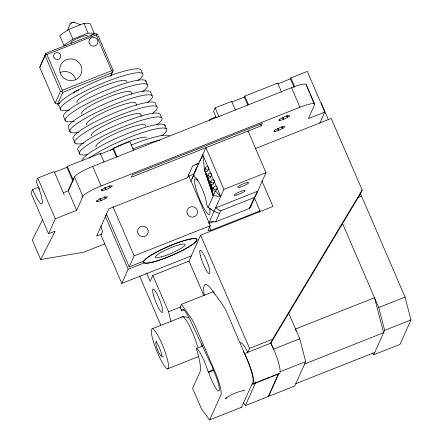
<?xml version="1.0" encoding="UTF-8"?>
<svg xmlns="http://www.w3.org/2000/svg" width="442" height="442" viewBox="0 0 442 442"><rect width="100%" height="100%" fill="white"/><g stroke="black" fill="none" stroke-linecap="round" stroke-linejoin="round"><path stroke-width="0.66" d="M184.093 309.875L181.563 310.881L181.723 309.737A21.559 3.779 68.4 0 1 190.016 319.638L212.983 368.545L212.994 369.446A15.647 2.74 68.4 0 1 218.928 390.932A15.647 2.74 68.4 0 1 208.685 372.319L208.121 371.788A18.326 3.21 68.4 0 0 197.707 349.357L196.353 348.55L202.679 346.042M67.632 30.211L70.09 23.796M60.079 103.108L57.515 104.119L55.173 103.146L39.752 67.339L45.996 53.239L95.345 33.703L96.605 33.995L97.693 34.68L113.113 70.488L110.771 75.875M39.752 67.339L45.996 53.239M112.727 71.427L111.644 70.742L96.223 34.94L96.605 33.995M155.915 342.749L156.623 341.036M45.056 55.521L60.477 91.328L61.736 91.616L62.294 90.284L111.644 70.742M243.415 402.806L245.404 405.596L255.603 382.761M55.173 103.146L60.477 91.328M57.515 104.119L62.819 92.301L112.169 72.764M38.553 187.154L32.631 189.502L31.028 193.071L48.548 233.757L55.128 231.155L40.686 259.548L83.864 252.172L105.003 243.802M64.206 194.905A17.967 3.138 68.4 0 0 63.305 192.751L54.195 171.59L37.747 178.104L36.145 181.673L36.41 182.259A17.967 3.138 68.4 0 1 42.095 203.491A17.967 3.138 68.4 0 1 32.885 190.121L32.631 189.502M54.394 172.286L66.93 167.325L67.355 166.38L100.251 153.357L104.003 162.07M110.599 76.085L113.113 70.488M48.548 233.757L55.267 218.79L76.654 210.326L82.892 196.419A17.967 2.967 -23.3 0 1 101.108 185.972L299.93 107.257A17.967 2.967 -23.3 0 1 314.61 104.682L308.372 118.589L324.82 112.075L307.295 71.383L290.847 77.897L290.422 78.842L277.891 83.803M306.742 86.411L306.201 85.151A17.967 2.967 -23.3 0 0 291.521 87.726L92.698 166.441A17.967 2.967 -23.3 0 0 74.483 176.888L68.239 190.795L63.305 192.751M99.826 154.302L112.986 149.092L113.412 148.147L129.86 141.633L133.611 150.346M100.875 225.807L102.522 231.796L100.997 235.183L121.777 283.421L128.141 269.244L144.103 262.918L145.506 263.277A29.288 4.834 -23.3 0 0 187.06 247.94A29.288 4.834 -23.3 0 0 186.159 239.989A29.288 4.834 -23.3 0 0 145.07 259.437L143.656 261.156L129.202 266.88L106.34 213.801M129.202 266.88L134.147 255.846L210.27 225.713L188.231 174.529M209.536 120.439L210.066 119.252L215.989 116.903L216.243 117.528M235.382 110.052L231.63 101.34L215.182 107.854L213.58 111.423L213.851 112.014A17.967 3.138 68.4 0 1 216.177 117.721M219.37 213.536L214.072 211.243L208.005 207.552L206.624 204.342A15.382 2.685 68.4 0 0 201.95 188.386A15.382 2.685 68.4 0 0 195.032 177.43L193.651 174.22L202.762 154.794L216.63 186.988M190.762 181.529L194.01 174.297M195.331 171.347L196.126 169.579L193.651 174.22M199.707 161.601L205.944 147.705L223.89 189.369L208.845 222.89M261.802 180.667L272.946 206.436L200.618 235.205L188.999 261.051L152.833 275.438L150.197 281.305L146.661 273.134M231.835 102.036L244.365 97.074L244.791 96.129L277.687 83.107L281.709 92.439M208.005 207.552L215.486 191.038L220.707 196.458L213.315 195.723L204.729 170.529L213.315 195.723L211.237 184.48L210.525 183.889L213.315 195.723L204.966 170.932M210.27 225.713L208.011 230.746L210.983 230.299L260.001 210.895L254.283 197.624M209.392 221.669L215.624 221.878L220.575 210.851L254.26 197.513L257.692 191.209L215.58 207.884L220.575 210.851M261.244 125.81L262.305 123.445L132.385 174.883L131.324 177.248L261.244 125.81L260.432 123.92M215.624 221.878L249.31 208.541L254.26 197.513M250.68 206.828L265.996 172.695L248.056 131.031M259.443 212.132L260.001 210.895M319.781 123.301L324.82 112.075M255.393 148.595L331.213 118.434L362.169 190.005L272.581 339.213L249.57 348.368L247.802 352.302L246.829 350.379A21.559 3.774 68.3 0 0 240.216 342.942M244.509 353.611L270.813 343.147L272.581 339.213M278.537 373.91L268.421 396.452L245.404 405.596M360.401 193.939L362.169 190.005M288.51 312.599L299.775 338.765L305.698 361.611L294.737 386.032L268.421 396.452L278.687 373.601L275.476 374.877M372.507 353.103L373.694 354.771L384.656 330.351L378.733 307.51L342.467 223.304M360.003 193.95L361.589 196.182L405.049 297.09L410.972 319.931L400.01 344.351L373.694 354.771M196.353 348.55L196.972 350.6A39.719 6.962 68.4 0 1 199.994 371.866L192.59 388.303L201.442 408.69L209.53 419.9L241.542 407.264L252.89 382.159A20.785 3.646 68.4 0 0 247.017 359.296L227.818 314.71A17.266 3.028 68.4 0 0 222.602 304.825L213.331 291.709L181.424 304.339L180.121 307.229L181.563 310.881M42.725 219.475L32.277 240.017L40.686 259.548M195.85 169.325L197.359 166.391M192.154 178.43L193.74 175.513M270.869 343.025L360.457 193.817M249.31 208.541L251.504 205M73.328 93.002L75.146 91.593L78.792 89.864M225.729 398.513L226.304 397.817L225.691 398.397C231.199 394.474 237.68 391.54 244.387 390.518L243.509 390.562M209.635 419.894L220.983 394.783A20.785 3.646 68.4 0 0 215.105 371.921L195.469 326.329A17.266 3.028 68.4 0 0 191.088 318.036L181.424 304.339M90.328 35.968L94.273 33.272L90.063 23.509L83.881 23.365L68.687 29.382L59.676 35.537L63.88 45.305L65.941 45.355M63.88 45.305L72.891 39.145L88.085 33.128L94.273 33.272M171.054 321.704L168.562 311.798L180.618 307.002M255.056 382.976L252.316 384.07L253.343 383.999L279.642 373.534A21.559 3.774 68.3 0 0 272.112 345.732L270.813 343.147M254.31 383.297L257.515 382.021M258.802 381.512L269.703 377.175M270.99 376.661L274.195 375.385M45.614 54.184L46.874 54.476L96.223 34.94M73.775 178.463L68.239 190.795L76.654 210.326M198.977 163.418L192.629 165.932L187.314 177.778L108.876 208.834L96.66 236.061L101.787 234.028M188.485 176.336L193.579 174.319M105.649 215.282L106.925 214.773M223.89 189.369L265.996 172.695M208.817 223.536L213.282 221.768M249.669 207.364L250.945 206.856M121.777 283.421L191.463 255.83M357.738 197.707L361.589 196.182M152.357 328.688L182.645 316.699L188.563 317.356M167.512 368.866A21.559 3.768 68.4 0 0 159.805 339.158A21.559 3.768 68.4 0 0 152.484 338.307A21.559 3.768 68.4 0 0 167.512 368.866L197.795 356.876A21.559 3.768 68.4 0 0 198.629 356.318M208.121 371.788L213.182 369.788M208.685 372.319L213.746 370.313M299.775 338.765L273.46 349.186L270.742 342.882M378.733 307.51L405.049 297.09M280.024 371.777L305.698 361.611M384.656 330.351L410.972 319.931M304.637 363.976L383.595 332.716L374.529 297.742L295.571 329.003L296.085 330.981M295.797 383.667L374.755 352.412M195.613 164.347L198.889 163.336M241.542 407.264L241.144 407.099M74.029 22.139L80.637 24.874M161.242 355.954A7.188 1.254 68.4 0 0 158.672 346.053A7.188 1.254 68.4 0 0 156.236 345.771A7.188 1.254 68.4 0 0 161.242 355.954L163.518 356.976M61.736 91.616L62.819 92.301M210.95 176.64A1.796 1.746 24.2 0 1 208.099 177.767L213.315 195.723L207.53 177.043L210.199 183.032A1.796 1.746 24.2 0 1 210.939 181.452M286.499 115.854L287.825 117.362L289.891 115.765L288.676 115.467L284.897 116.638L280.769 118.6L278.703 120.191L279.919 120.489L283.698 119.318L287.825 117.362L287.024 115.5M281.548 126.882L282.874 128.39L284.941 126.793L283.725 126.495L279.946 127.666L275.819 129.628L273.753 131.224L274.968 131.523L278.747 130.346L282.874 128.39L282.073 126.528M109.058 186.099L110.389 187.607L112.45 186.016L111.24 185.717L107.461 186.889L103.329 188.845L101.268 190.441L102.478 190.74L106.257 189.568L110.389 187.607L109.588 185.75M104.113 197.132L105.439 198.64L107.5 197.044L106.29 196.745L102.511 197.917L98.378 199.878L96.317 201.469L97.527 201.767L101.306 200.596L105.439 198.64L104.638 196.778M209.563 207.978L210.16 208.69M282.416 117.705L283.698 119.318L282.897 117.456M277.465 128.732L278.747 130.346L277.946 128.489M104.55 187.414L106.257 189.568L105.456 187.706M99.599 198.441L101.306 200.596L100.505 198.734M279.294 119.279L279.919 120.489L279.383 119.252M274.349 130.313L274.968 131.523L274.432 130.28M101.859 189.53L102.478 190.74L101.947 189.502M96.909 200.558L97.527 201.767L96.997 200.53M243.542 351.688L245.813 356.191A21.559 3.774 68.3 0 1 253.343 383.999M200.618 235.205L249.57 348.368M188.999 261.051L203.911 295.532M152.833 275.438L168.562 311.798M139.534 275.924L160.877 325.262M321.163 102.969L328.489 119.981M306.289 84.693L314.704 104.224M307.284 87.671L308.102 89.56M308.643 90.82L309.455 92.71M309.997 93.969L314.339 104.052M290.847 77.897L294.599 86.61M290.422 78.842L294.173 87.555M291.521 87.726L299.93 107.257M244.791 96.129L248.542 104.842M244.365 97.074L247.852 105.168M215.182 107.854L218.934 116.566M217.171 188.253L220.707 196.458M209.453 226.746L210.983 230.299M142.512 73.422L140.827 69.516A44.918 7.415 -23.3 0 0 93.588 82.494A44.918 7.415 -23.3 0 0 59.101 106.063L60.781 109.97M145.595 80.582L147.28 84.488M152.042 95.555L150.363 91.649A44.918 7.415 -23.3 0 0 103.124 104.627A44.918 7.415 -23.3 0 0 68.632 128.202L70.317 132.108M156.811 106.627L155.125 102.721A44.918 7.415 -23.3 0 0 107.887 115.694A44.918 7.415 -23.3 0 0 73.4 139.269L75.079 143.175M161.579 117.694L159.893 113.787A44.918 7.415 -23.3 0 0 112.655 126.76A44.918 7.415 -23.3 0 0 78.162 150.335L79.847 154.241M164.662 124.854L166.341 128.76M131.959 94.185L130.931 91.798A26.951 4.448 -23.3 0 0 102.588 99.583A26.951 4.448 -23.3 0 0 81.892 113.727M136.727 105.251L135.7 102.864A26.951 4.448 -23.3 0 0 107.356 110.655A26.951 4.448 -23.3 0 0 86.66 124.799M141.49 116.323L140.462 113.937A26.951 4.448 -23.3 0 0 112.119 121.721A26.951 4.448 -23.3 0 0 91.428 135.865M83.881 23.365L88.085 33.128M68.687 29.382L72.891 39.145M113.412 148.147L117.163 156.86M112.986 149.092L116.467 157.181M143.291 261.023L144.103 262.918M112.925 206.563L134.147 255.846M46.874 54.476L62.294 90.284M92.698 166.441L101.108 185.972M65.549 121.036L63.863 117.13A44.918 7.415 -23.3 0 1 101.947 91.986A44.918 7.415 -23.3 0 1 146.081 81.781M105.279 216.166L128.141 269.244M74.483 176.888L82.892 196.419M67.355 166.38L73.25 180.071M66.93 167.325L72.825 181.016M37.747 178.104L55.267 218.79M210.066 119.252L210.32 119.876M207.768 177.441L213.315 195.723M209.381 208.132L209.718 209.674A19.227 3.359 68.4 0 1 200.386 200.917A19.227 3.359 68.4 0 1 196.729 179.513L197.618 180.579L197.281 179.038M202.762 154.794L204.602 170.087M181.806 317.257A21.559 3.768 68.4 0 1 188.961 324.947A21.559 3.768 68.4 0 1 197.668 347.252M201.635 343.937A18.757 3.276 68.4 0 1 202.209 346.395M39.46 189.32A17.967 3.138 68.4 0 1 38.802 187.778M204.315 295.179A43.123 7.542 68.3 0 1 214.829 294.306M69.444 110.174A44.918 7.415 -23.3 0 1 71.715 98.616A44.918 7.415 -23.3 0 1 126.036 75.029A44.918 7.415 -23.3 0 1 137.948 80.422M77.129 102.66A26.951 4.448 -23.3 0 1 101.052 87.113A26.951 4.448 -23.3 0 1 126.318 81.93M74.212 121.241A44.918 7.415 -23.3 0 1 76.477 109.688A44.918 7.415 -23.3 0 1 130.799 86.096A44.918 7.415 -23.3 0 1 142.711 91.494M78.974 132.307A44.918 7.415 -23.3 0 1 81.245 120.754A44.918 7.415 -23.3 0 1 135.567 97.163A44.918 7.415 -23.3 0 1 147.479 102.561M83.742 143.374A44.918 7.415 -23.3 0 1 86.013 131.821A44.918 7.415 -23.3 0 1 140.335 108.229A44.918 7.415 -23.3 0 1 152.247 113.627M87.776 154.567A44.918 7.415 -23.3 0 1 91.334 142.545A44.918 7.415 -23.3 0 1 145.418 119.213A44.918 7.415 -23.3 0 1 157.015 124.694M96.19 146.932A26.951 4.448 -23.3 0 1 120.119 131.385A26.951 4.448 -23.3 0 1 145.385 126.197M82.532 160.871A44.918 7.415 -23.3 0 1 122.81 135.49A44.918 7.415 -23.3 0 1 165.148 126.053M89.179 158.308A44.918 7.415 -23.3 0 1 145.296 131.705A44.918 7.415 -23.3 0 1 161.778 135.76M110.196 150.457A23.36 3.856 -23.3 0 1 116.141 147.153M116.776 146.832A23.36 3.856 -23.3 0 1 146.727 137.534M131.092 145.103A44.918 7.415 -23.3 0 1 169.43 135.921M132.771 149.009A44.918 7.415 -23.3 0 1 160.07 140.092M60.095 72.587A11.138 10.812 24.2 0 1 75.842 79.792M71.51 43.095A8.984 1.481 -23.3 0 1 77.803 38.227A8.984 1.481 -23.3 0 1 87.301 36.034M70.521 23.901A2.155 0.354 -23.3 0 1 71.759 22.757A2.155 0.354 -23.3 0 1 73.919 22.382M70.554 23.774A1.796 0.298 -23.3 0 1 71.598 22.901A1.796 0.298 -23.3 0 1 73.704 22.282M208.072 174.988A1.796 1.746 24.2 0 0 207.403 176.596L205.298 171.258A1.796 1.746 24.2 0 0 208.143 169.673M211.364 209.414A19.227 3.359 68.4 0 1 210.607 209.066M204.596 169.629A1.796 1.746 24.2 0 1 205.27 168.474M213.757 182.773A1.796 1.746 24.2 0 1 211.237 184.48L213.011 189.618A1.796 1.746 24.2 0 1 213.679 188.005M216.431 188.762A1.796 1.746 24.2 0 1 213.707 190.789M187.297 213.851A5.392 5.232 24.2 0 0 196.524 215.149A5.392 5.232 24.2 0 0 192.883 206.69A5.392 5.232 24.2 0 0 187.297 213.851M137.954 233.387A5.392 5.232 24.2 0 0 147.175 234.685A5.392 5.232 24.2 0 0 143.534 226.227A5.392 5.232 24.2 0 0 137.954 233.387M200.381 255.614A12.575 2.199 68.3 0 0 209.177 273.664A12.575 2.199 68.3 0 0 204.85 256.62A12.575 2.199 68.3 0 0 200.381 255.614M153.407 295.013A12.575 2.199 68.3 0 0 162.192 312.461A12.575 2.199 68.3 0 0 157.402 294.77A12.575 2.199 68.3 0 0 153.407 295.013M154.59 261.542A28.747 4.746 -23.3 0 0 196.519 240.454A28.747 4.746 -23.3 0 0 159.49 250.625A28.747 4.746 -23.3 0 0 154.59 261.542M161.418 256.874A16.172 2.669 -23.3 0 0 185.005 245.012A16.172 2.669 -23.3 0 0 164.175 250.736A16.172 2.669 -23.3 0 0 161.418 256.874M89.278 43.404A4.492 4.359 24.2 0 0 96.964 44.482A4.492 4.359 24.2 0 0 93.931 37.437A4.492 4.359 24.2 0 0 89.278 43.404M53.913 57.405A3.591 3.486 24.2 0 0 60.062 58.267A3.591 3.486 24.2 0 0 57.631 52.631A3.591 3.486 24.2 0 0 53.913 57.405M60.919 74.499A11.138 10.812 24.2 0 0 80.09 75.886A11.138 10.812 24.2 0 0 71.366 58.935A11.138 10.812 24.2 0 0 60.919 74.499M239.962 187.159A5.928 0.978 -23.3 0 0 248.608 182.806A5.928 0.978 -23.3 0 0 240.973 184.905A5.928 0.978 -23.3 0 0 239.962 187.159M236.387 195.132A5.928 0.978 -23.3 0 0 245.034 190.778A5.928 0.978 -23.3 0 0 237.398 192.878A5.928 0.978 -23.3 0 0 236.387 195.132M208.237 175.468A1.796 1.746 24.2 0 0 211.315 175.899A1.796 1.746 24.2 0 0 210.099 173.082A1.796 1.746 24.2 0 0 208.237 175.468M211.232 182.314A1.796 1.746 24.2 0 0 214.315 182.087A1.796 1.746 24.2 0 0 212.514 179.579A1.796 1.746 24.2 0 0 211.232 182.314M213.845 188.485A1.796 1.746 24.2 0 0 216.923 188.916A1.796 1.746 24.2 0 0 215.707 186.099A1.796 1.746 24.2 0 0 213.845 188.485M205.436 168.954A1.796 1.746 24.2 0 0 208.508 169.385A1.796 1.746 24.2 0 0 207.292 166.568A1.796 1.746 24.2 0 0 205.436 168.954"/></g></svg>
